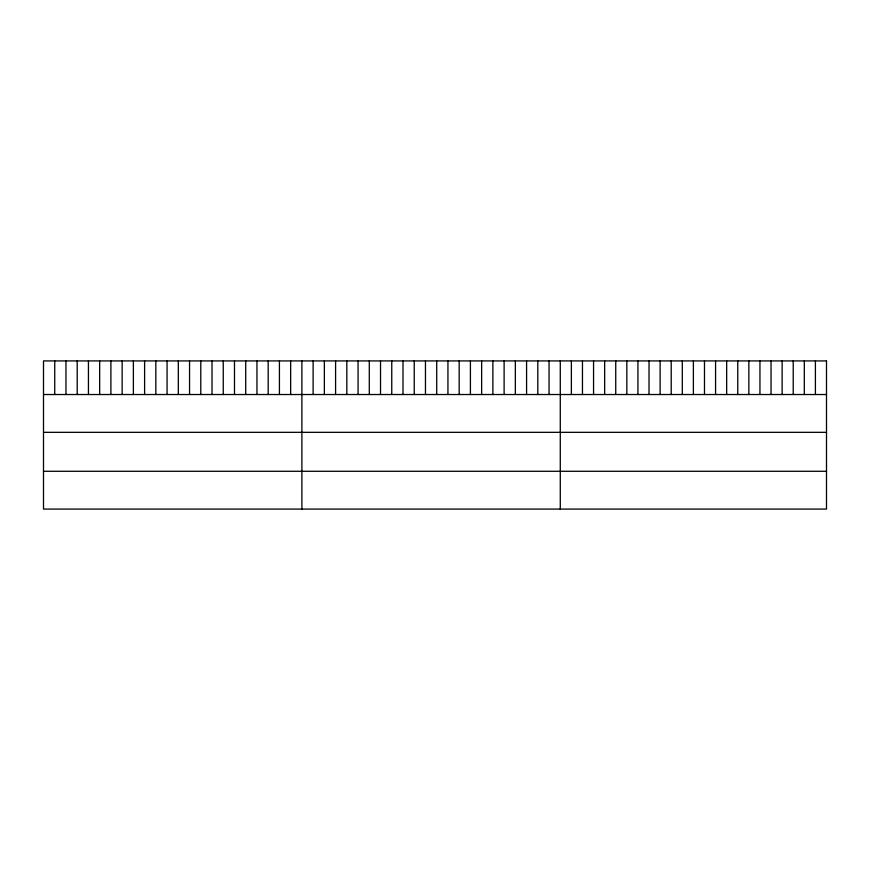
<?xml version="1.0" encoding="UTF-8"?>
<svg xmlns="http://www.w3.org/2000/svg" width="870" height="870" viewBox="0 0 870 870"><rect width="100%" height="100%" fill="white"/><g stroke="black" fill="none" stroke-linecap="round" stroke-linejoin="round"><path stroke-width="1.3" d="M43.5 394.523L826.5 394.523M43.5 432.325L826.5 432.325M43.5 471.279L826.5 471.279M815.407 360.919L815.407 394.523M804.315 360.919L804.315 394.523M793.222 360.919L793.222 394.523M782.13 360.919L782.13 394.523M771.037 360.919L771.037 394.523M759.945 360.919L759.945 394.523M748.852 360.919L748.852 394.523M737.76 360.919L737.76 394.523M726.668 360.919L726.668 394.523M715.575 360.919L715.575 394.523M704.482 360.919L704.482 394.523M693.39 360.919L693.39 394.523M682.297 360.919L682.297 394.523M671.205 360.919L671.205 394.523M660.112 360.919L660.112 394.523M649.02 360.919L649.02 394.523M637.928 360.919L637.928 394.523M626.835 360.919L626.835 394.523M615.742 360.919L615.742 394.523M604.65 360.919L604.65 394.523M593.557 360.919L593.557 394.523M582.465 360.919L582.465 394.523M571.372 360.919L571.372 394.523M560.28 360.919L560.28 509.08M549.046 360.919L549.046 394.523M537.812 360.919L537.812 394.523M526.578 360.919L526.578 394.523M515.344 360.919L515.344 394.523M504.111 360.919L504.111 394.523M492.877 360.919L492.877 394.523M481.643 360.919L481.643 394.523M470.409 360.919L470.409 394.523M459.175 360.919L459.175 394.523M447.941 360.919L447.941 394.523M436.707 360.919L436.707 394.523M425.463 360.919L425.463 394.523M414.229 360.919L414.229 394.523M402.995 360.919L402.995 394.523M391.761 360.919L391.761 394.523M380.527 360.919L380.527 394.523M369.293 360.919L369.293 394.523M358.059 360.919L358.059 394.523M346.825 360.919L346.825 394.523M335.592 360.919L335.592 394.523M324.358 360.919L324.358 394.523M313.124 360.919L313.124 394.523M301.89 360.919L301.89 509.08M290.656 360.919L290.656 394.523M279.422 360.919L279.422 394.523M268.188 360.919L268.188 394.523M256.954 360.919L256.954 394.523M245.721 360.919L245.721 394.523M234.487 360.919L234.487 394.523M223.253 360.919L223.253 394.523M212.019 360.919L212.019 394.523M200.785 360.919L200.785 394.523M189.551 360.919L189.551 394.523M178.317 360.919L178.317 394.523M167.073 360.919L167.073 394.523M155.839 360.919L155.839 394.523M144.605 360.919L144.605 394.523M133.371 360.919L133.371 394.523M122.137 360.919L122.137 394.523M110.903 360.919L110.903 394.523M99.669 360.919L99.669 394.523M88.435 360.919L88.435 394.523M77.202 360.919L77.202 394.523M65.968 360.919L65.968 394.523M54.734 360.919L54.734 394.523M826.5 360.919L43.5 360.919L43.5 509.08L826.5 509.08L826.5 360.919"/></g></svg>
